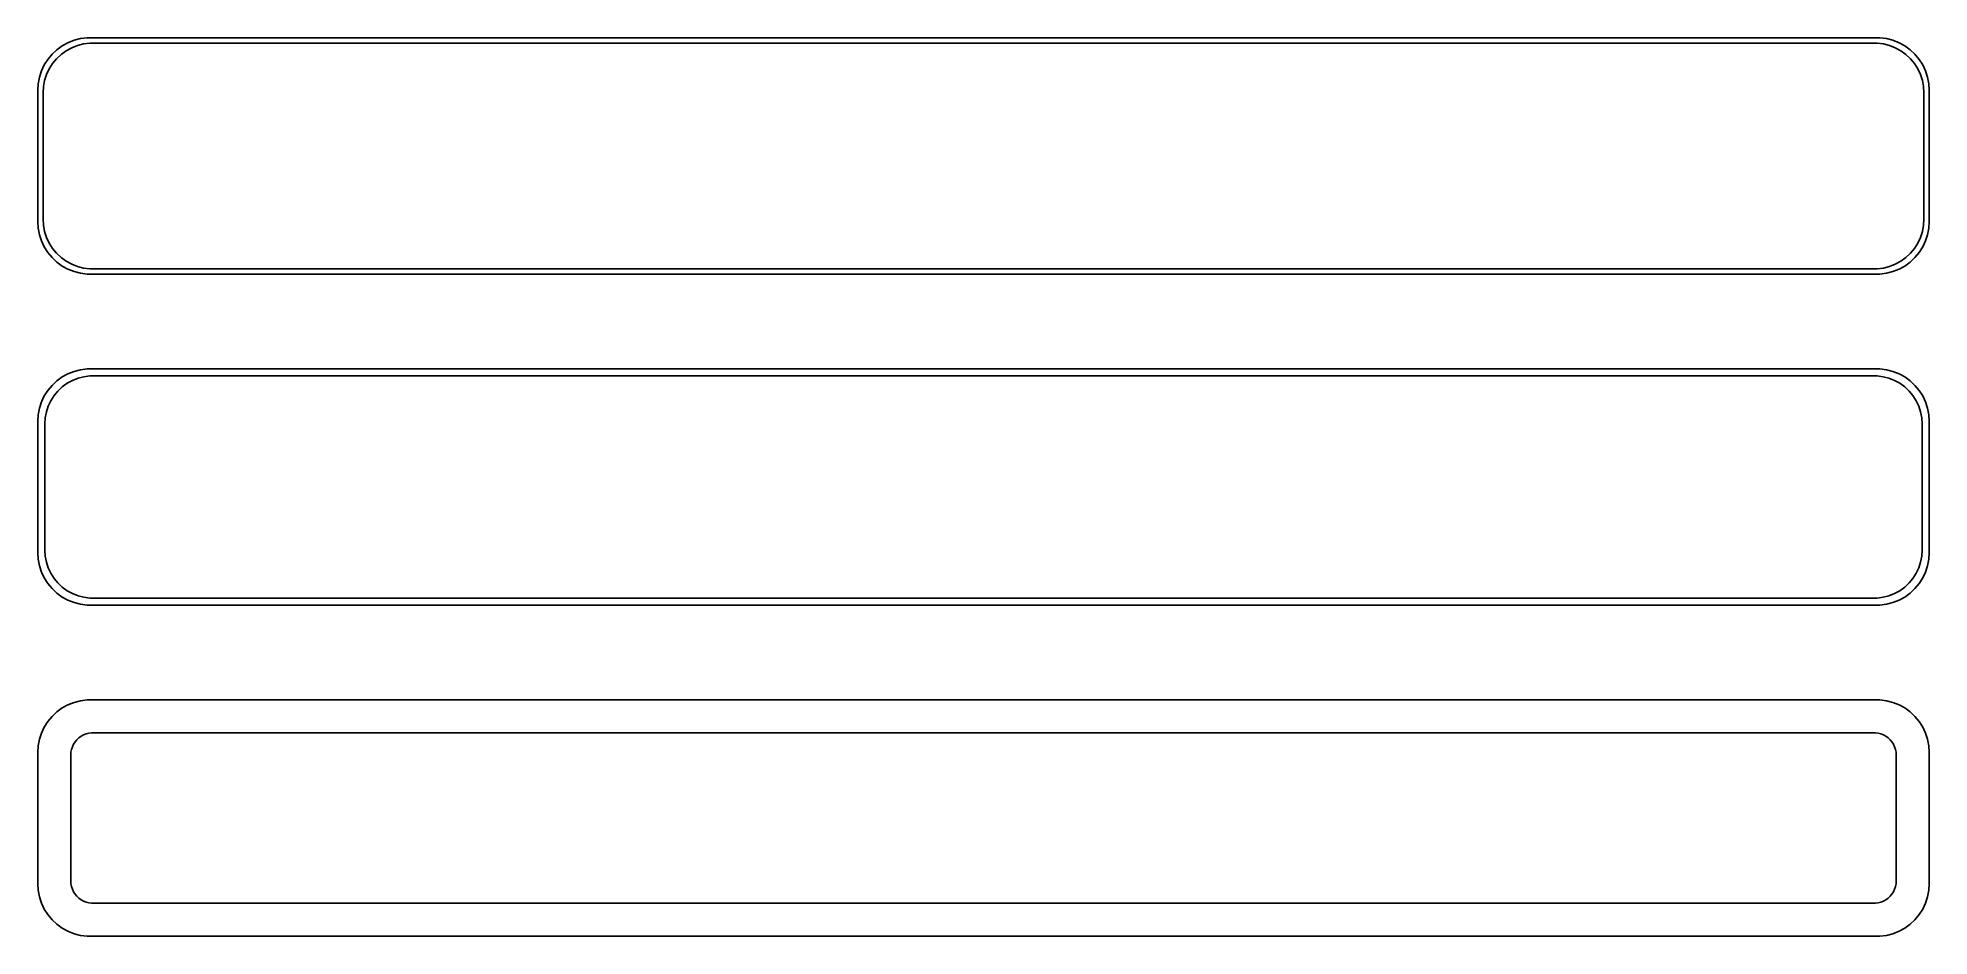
# Model space of a CAD drawing. Header units: metres. Extents: x -90 to 90, y 83 to 169.
import ezdxf

# ---------------------------------------------------------------- set-up
doc = ezdxf.new("R2010")
doc.units = ezdxf.units.M

msp = doc.modelspace()

# ---------------------------------------------------------------- linework, layer by layer
for p, q in [((-88.1871, 167.603), (-88.6448, 167.173)), ((-87.6791, 167.972), (-88.1871, 167.603)), ((-87.7778, 167.16), (-87.2952, 167.511)), ((-87.1289, 168.274), (-87.6791, 167.972)), ((-87.2952, 167.511), (-86.7724, 167.798)), ((-86.5451, 168.505), (-87.1289, 168.274)), ((-86.7724, 167.798), (-86.2178, 168.018)), ((-85.9369, 168.661), (-86.5451, 168.505)), ((-86.2178, 168.018), (-85.6401, 168.166)), ((-85.3139, 168.74), (-85.9369, 168.661)), ((-85.6401, 168.166), (-85.0482, 168.241)), ((85.3139, 168.74), (-85.3139, 168.74)), ((-85.0482, 168.241), (85.0482, 168.241)), ((85.0482, 168.241), (85.6401, 168.166)), ((85.9369, 168.661), (85.3139, 168.74)), ((85.6401, 168.166), (86.2178, 168.018)), ((86.5451, 168.505), (85.9369, 168.661)), ((86.2178, 168.018), (86.7724, 167.798)), ((87.1289, 168.274), (86.5451, 168.505)), ((86.7724, 167.798), (87.2952, 167.511)), ((87.6791, 167.972), (87.1289, 168.274)), ((87.2952, 167.511), (87.7778, 167.16)), ((88.1871, 167.603), (87.6791, 167.972)), ((88.6448, 167.173), (88.1871, 167.603)), ((-89.3815, 166.159), (-89.6489, 165.591)), ((-89.0451, 166.689), (-89.3815, 166.159)), ((-89.1664, 165.249), (-88.9125, 165.788)), ((-88.6448, 167.173), (-89.0451, 166.689)), ((-88.9125, 165.788), (-88.5928, 166.292)), ((-88.5928, 166.292), (-88.2126, 166.752)), ((-88.2126, 166.752), (-87.7778, 167.16)), ((87.7778, 167.16), (88.2126, 166.752)), ((88.2126, 166.752), (88.5928, 166.292)), ((88.5928, 166.292), (88.9125, 165.788)), ((89.0451, 166.689), (88.6448, 167.173)), ((88.9125, 165.788), (89.1664, 165.249)), ((89.3815, 166.159), (89.0451, 166.689)), ((89.6489, 165.591), (89.3815, 166.159)), ((-89.9606, 164.377), (-90, 163.75)), ((-89.8429, 164.993), (-89.9606, 164.377)), ((-89.6489, 165.591), (-89.8429, 164.993)), ((-89.5, 163.5), (-89.4625, 164.095)), ((-89.4625, 164.095), (-89.3508, 164.681)), ((-89.3508, 164.681), (-89.1664, 165.249)), ((89.1664, 165.249), (89.3508, 164.681)), ((89.3508, 164.681), (89.4625, 164.095)), ((89.4625, 164.095), (89.5, 163.5)), ((89.8429, 164.993), (89.6489, 165.591)), ((89.9606, 164.377), (89.8429, 164.993)), ((90, 163.75), (89.9606, 164.377)), ((-90, 163.75), (-90, 151.25)), ((-89.5, 151.5), (-89.5, 163.5)), ((89.5, 163.5), (89.5, 151.5)), ((90, 151.25), (90, 163.75)), ((-90, 151.25), (-89.9606, 150.623)), ((-89.4625, 150.905), (-89.5, 151.5)), ((89.5, 151.5), (89.4625, 150.905)), ((89.9606, 150.623), (90, 151.25)), ((-89.9606, 150.623), (-89.8429, 150.007)), ((-89.8429, 150.007), (-89.6489, 149.409)), ((-89.6489, 149.409), (-89.3815, 148.841)), ((-89.3508, 150.319), (-89.4625, 150.905)), ((-89.1664, 149.751), (-89.3508, 150.319)), ((-88.9125, 149.212), (-89.1664, 149.751)), ((89.1664, 149.751), (88.9125, 149.212)), ((89.3508, 150.319), (89.1664, 149.751)), ((89.4625, 150.905), (89.3508, 150.319)), ((89.3815, 148.841), (89.6489, 149.409)), ((89.6489, 149.409), (89.8429, 150.007)), ((89.8429, 150.007), (89.9606, 150.623)), ((-89.3815, 148.841), (-89.0451, 148.311)), ((-89.0451, 148.311), (-88.6448, 147.827)), ((-88.5928, 148.708), (-88.9125, 149.212)), ((-88.6448, 147.827), (-88.1871, 147.397)), ((-88.2126, 148.248), (-88.5928, 148.708)), ((-87.7778, 147.84), (-88.2126, 148.248)), ((-87.2952, 147.489), (-87.7778, 147.84)), ((87.7778, 147.84), (87.2952, 147.489)), ((88.2126, 148.248), (87.7778, 147.84)), ((88.1871, 147.397), (88.6448, 147.827)), ((88.5928, 148.708), (88.2126, 148.248)), ((88.9125, 149.212), (88.5928, 148.708)), ((88.6448, 147.827), (89.0451, 148.311)), ((89.0451, 148.311), (89.3815, 148.841)), ((-88.1871, 147.397), (-87.6791, 147.028)), ((-87.6791, 147.028), (-87.1289, 146.726)), ((-86.7724, 147.202), (-87.2952, 147.489)), ((-87.1289, 146.726), (-86.5451, 146.495)), ((-86.2178, 146.982), (-86.7724, 147.202)), ((-86.5451, 146.495), (-85.9369, 146.339)), ((-85.6401, 146.834), (-86.2178, 146.982)), ((-85.9369, 146.339), (-85.3139, 146.26)), ((-85.0482, 146.759), (-85.6401, 146.834)), ((-85.3139, 146.26), (85.3139, 146.26)), ((85.0482, 146.759), (-85.0482, 146.759)), ((85.6401, 146.834), (85.0482, 146.759)), ((85.3139, 146.26), (85.9369, 146.339)), ((86.2178, 146.982), (85.6401, 146.834)), ((85.9369, 146.339), (86.5451, 146.495)), ((86.7724, 147.202), (86.2178, 146.982)), ((86.5451, 146.495), (87.1289, 146.726)), ((87.2952, 147.489), (86.7724, 147.202)), ((87.1289, 146.726), (87.6791, 147.028)), ((87.6791, 147.028), (88.1871, 147.397)), ((-86.5451, 137.005), (-87.1289, 136.774)), ((-85.9369, 137.161), (-86.5451, 137.005)), ((-85.3139, 137.24), (-85.9369, 137.161)), ((85.3139, 137.24), (-85.3139, 137.24)), ((85.9369, 137.161), (85.3139, 137.24)), ((86.5451, 137.005), (85.9369, 137.161)), ((87.1289, 136.774), (86.5451, 137.005)), ((-89.0451, 135.189), (-89.3815, 134.659)), ((-88.6448, 135.673), (-89.0451, 135.189)), ((-88.1871, 136.103), (-88.6448, 135.673)), ((-88.454, 134.691), (-88.0875, 135.134)), ((-87.6791, 136.472), (-88.1871, 136.103)), ((-88.0875, 135.134), (-87.6684, 135.528)), ((-87.1289, 136.774), (-87.6791, 136.472)), ((-87.6684, 135.528), (-87.2032, 135.866)), ((-87.2032, 135.866), (-86.6994, 136.143)), ((-86.6994, 136.143), (-86.1648, 136.354)), ((-86.1648, 136.354), (-85.6079, 136.497)), ((-85.6079, 136.497), (-85.0375, 136.569)), ((-85.0375, 136.569), (85.0375, 136.569)), ((85.0375, 136.569), (85.6079, 136.497)), ((85.6079, 136.497), (86.1648, 136.354)), ((86.1648, 136.354), (86.6994, 136.143)), ((86.6994, 136.143), (87.2032, 135.866)), ((87.6791, 136.472), (87.1289, 136.774)), ((87.2032, 135.866), (87.6684, 135.528)), ((87.6684, 135.528), (88.0875, 135.134)), ((88.1871, 136.103), (87.6791, 136.472)), ((88.0875, 135.134), (88.454, 134.691)), ((88.6448, 135.673), (88.1871, 136.103)), ((89.0451, 135.189), (88.6448, 135.673)), ((89.3815, 134.659), (89.0451, 135.189)), ((-89.8429, 133.493), (-89.9606, 132.877)), ((-89.6489, 134.091), (-89.8429, 133.493)), ((-89.3815, 134.659), (-89.6489, 134.091)), ((-89.1846, 133.139), (-89.0069, 133.685)), ((-89.0069, 133.685), (-88.7621, 134.206)), ((-88.7621, 134.206), (-88.454, 134.691)), ((88.454, 134.691), (88.7621, 134.206)), ((88.7621, 134.206), (89.0069, 133.685)), ((89.0069, 133.685), (89.1846, 133.139)), ((89.6489, 134.091), (89.3815, 134.659)), ((89.8429, 133.493), (89.6489, 134.091)), ((89.9606, 132.877), (89.8429, 133.493)), ((-89.9606, 132.877), (-90, 132.25)), ((-90, 132.25), (-90, 119.75)), ((-89.3284, 132), (-89.2923, 132.574)), ((-89.3284, 120), (-89.3284, 132)), ((-89.2923, 132.574), (-89.1846, 133.139)), ((89.1846, 133.139), (89.2923, 132.574)), ((89.2923, 132.574), (89.3284, 132)), ((89.3284, 132), (89.3284, 120)), ((90, 132.25), (89.9606, 132.877)), ((90, 119.75), (90, 132.25)), ((-90, 119.75), (-89.9606, 119.123)), ((-89.9606, 119.123), (-89.8429, 118.507)), ((-89.2923, 119.426), (-89.3284, 120)), ((-89.1846, 118.861), (-89.2923, 119.426)), ((-89.0069, 118.315), (-89.1846, 118.861)), ((89.1846, 118.861), (89.0069, 118.315)), ((89.2923, 119.426), (89.1846, 118.861)), ((89.3284, 120), (89.2923, 119.426)), ((89.8429, 118.507), (89.9606, 119.123)), ((89.9606, 119.123), (90, 119.75)), ((-89.8429, 118.507), (-89.6489, 117.909)), ((-89.6489, 117.909), (-89.3815, 117.341)), ((-89.3815, 117.341), (-89.0451, 116.811)), ((-88.7621, 117.794), (-89.0069, 118.315)), ((-88.454, 117.309), (-88.7621, 117.794)), ((-88.0875, 116.866), (-88.454, 117.309)), ((88.454, 117.309), (88.0875, 116.866)), ((88.7621, 117.794), (88.454, 117.309)), ((89.0069, 118.315), (88.7621, 117.794)), ((89.0451, 116.811), (89.3815, 117.341)), ((89.3815, 117.341), (89.6489, 117.909)), ((89.6489, 117.909), (89.8429, 118.507)), ((-89.0451, 116.811), (-88.6448, 116.327)), ((-88.6448, 116.327), (-88.1871, 115.897)), ((-88.1871, 115.897), (-87.6791, 115.528)), ((-87.6684, 116.472), (-88.0875, 116.866)), ((-87.6791, 115.528), (-87.1289, 115.226)), ((-87.2032, 116.134), (-87.6684, 116.472)), ((-86.6994, 115.857), (-87.2032, 116.134)), ((-87.1289, 115.226), (-86.5451, 114.995)), ((-86.1648, 115.646), (-86.6994, 115.857)), ((-85.6079, 115.503), (-86.1648, 115.646)), ((-85.0375, 115.431), (-85.6079, 115.503)), ((85.0375, 115.431), (-85.0375, 115.431)), ((85.6079, 115.503), (85.0375, 115.431)), ((86.1648, 115.646), (85.6079, 115.503)), ((86.6994, 115.857), (86.1648, 115.646)), ((86.5451, 114.995), (87.1289, 115.226)), ((87.2032, 116.134), (86.6994, 115.857)), ((87.1289, 115.226), (87.6791, 115.528)), ((87.6684, 116.472), (87.2032, 116.134)), ((88.0875, 116.866), (87.6684, 116.472)), ((87.6791, 115.528), (88.1871, 115.897)), ((88.1871, 115.897), (88.6448, 116.327)), ((88.6448, 116.327), (89.0451, 116.811)), ((-86.5451, 114.995), (-85.9369, 114.839)), ((-85.9369, 114.839), (-85.3139, 114.76)), ((-85.3139, 114.76), (85.3139, 114.76)), ((85.3139, 114.76), (85.9369, 114.839)), ((85.9369, 114.839), (86.5451, 114.995)), ((-88.1871, 104.603), (-88.6448, 104.173)), ((-87.6791, 104.972), (-88.1871, 104.603)), ((-87.1289, 105.274), (-87.6791, 104.972)), ((-86.5451, 105.505), (-87.1289, 105.274)), ((-85.9369, 105.661), (-86.5451, 105.505)), ((-85.3139, 105.74), (-85.9369, 105.661)), ((85.3139, 105.74), (-85.3139, 105.74)), ((85.9369, 105.661), (85.3139, 105.74)), ((86.5451, 105.505), (85.9369, 105.661)), ((87.1289, 105.274), (86.5451, 105.505)), ((87.6791, 104.972), (87.1289, 105.274)), ((88.1871, 104.603), (87.6791, 104.972)), ((88.6448, 104.173), (88.1871, 104.603)), ((-89.3815, 103.159), (-89.6489, 102.591)), ((-89.0451, 103.689), (-89.3815, 103.159)), ((-88.6448, 104.173), (-89.0451, 103.689)), ((-85.1453, 102.572), (-84.8825, 102.605)), ((-84.8825, 102.605), (84.8825, 102.605)), ((84.8825, 102.605), (85.1453, 102.572)), ((89.0451, 103.689), (88.6448, 104.173)), ((89.3815, 103.159), (89.0451, 103.689)), ((89.6489, 102.591), (89.3815, 103.159)), ((-89.9606, 101.377), (-90, 100.75)), ((-89.8429, 101.993), (-89.9606, 101.377)), ((-89.6489, 102.591), (-89.8429, 101.993)), ((-86.843, 100.764), (-86.7934, 101.025)), ((-86.7934, 101.025), (-86.7115, 101.277)), ((-86.7115, 101.277), (-86.5987, 101.516)), ((-86.5987, 101.516), (-86.4567, 101.74)), ((-86.4567, 101.74), (-86.2879, 101.944)), ((-86.2879, 101.944), (-86.0947, 102.125)), ((-86.0947, 102.125), (-85.8804, 102.281)), ((-85.8804, 102.281), (-85.6482, 102.409)), ((-85.6482, 102.409), (-85.4019, 102.506)), ((-85.4019, 102.506), (-85.1453, 102.572)), ((85.1453, 102.572), (85.4019, 102.506)), ((85.4019, 102.506), (85.6482, 102.409)), ((85.6482, 102.409), (85.8804, 102.281)), ((85.8804, 102.281), (86.0947, 102.125)), ((86.0947, 102.125), (86.2879, 101.944)), ((86.2879, 101.944), (86.4567, 101.74)), ((86.4567, 101.74), (86.5987, 101.516)), ((86.5987, 101.516), (86.7115, 101.277)), ((86.7115, 101.277), (86.7934, 101.025)), ((86.7934, 101.025), (86.843, 100.764)), ((89.8429, 101.993), (89.6489, 102.591)), ((89.9606, 101.377), (89.8429, 101.993)), ((90, 100.75), (89.9606, 101.377)), ((-90, 100.75), (-90, 88.25)), ((-86.8596, 100.5), (-86.843, 100.764)), ((-86.8596, 88.5), (-86.8596, 100.5)), ((86.843, 100.764), (86.8596, 100.5)), ((86.8596, 100.5), (86.8596, 88.5)), ((90, 88.25), (90, 100.75)), ((-90, 88.25), (-89.9606, 87.6233)), ((-86.843, 88.2356), (-86.8596, 88.5)), ((-86.7934, 87.9754), (-86.843, 88.2356)), ((86.843, 88.2356), (86.7934, 87.9754)), ((86.8596, 88.5), (86.843, 88.2356)), ((89.9606, 87.6233), (90, 88.25)), ((-89.9606, 87.6233), (-89.8429, 87.0066)), ((-89.8429, 87.0066), (-89.6489, 86.4094)), ((-89.6489, 86.4094), (-89.3815, 85.8412)), ((-86.7115, 87.7234), (-86.7934, 87.9754)), ((-86.5987, 87.4837), (-86.7115, 87.7234)), ((-86.4567, 87.26), (-86.5987, 87.4837)), ((-86.2879, 87.0559), (-86.4567, 87.26)), ((-86.0947, 86.8745), (-86.2879, 87.0559)), ((-85.8804, 86.7188), (-86.0947, 86.8745)), ((-85.6482, 86.5912), (-85.8804, 86.7188)), ((-85.4019, 86.4936), (-85.6482, 86.5912)), ((-85.1453, 86.4277), (-85.4019, 86.4936)), ((-84.8825, 86.3945), (-85.1453, 86.4277)), ((85.1453, 86.4277), (84.8825, 86.3945)), ((85.4019, 86.4936), (85.1453, 86.4277)), ((85.6482, 86.5912), (85.4019, 86.4936)), ((85.8804, 86.7188), (85.6482, 86.5912)), ((86.0947, 86.8745), (85.8804, 86.7188)), ((86.2879, 87.0559), (86.0947, 86.8745)), ((86.4567, 87.26), (86.2879, 87.0559)), ((86.5987, 87.4837), (86.4567, 87.26)), ((86.7115, 87.7234), (86.5987, 87.4837)), ((86.7934, 87.9754), (86.7115, 87.7234)), ((89.3815, 85.8412), (89.6489, 86.4094)), ((89.6489, 86.4094), (89.8429, 87.0066)), ((89.8429, 87.0066), (89.9606, 87.6233)), ((-89.3815, 85.8412), (-89.0451, 85.3111)), ((-89.0451, 85.3111), (-88.6448, 84.8273)), ((-88.6448, 84.8273), (-88.1871, 84.3974)), ((84.8825, 86.3945), (-84.8825, 86.3945)), ((88.1871, 84.3974), (88.6448, 84.8273)), ((88.6448, 84.8273), (89.0451, 85.3111)), ((89.0451, 85.3111), (89.3815, 85.8412)), ((-88.1871, 84.3974), (-87.6791, 84.0284)), ((-87.6791, 84.0284), (-87.1289, 83.7259)), ((-87.1289, 83.7259), (-86.5451, 83.4947)), ((-86.5451, 83.4947), (-85.9369, 83.3386)), ((-85.9369, 83.3386), (-85.3139, 83.2599)), ((-85.3139, 83.2599), (85.3139, 83.2599)), ((85.3139, 83.2599), (85.9369, 83.3386)), ((85.9369, 83.3386), (86.5451, 83.4947)), ((86.5451, 83.4947), (87.1289, 83.7259)), ((87.1289, 83.7259), (87.6791, 84.0284)), ((87.6791, 84.0284), (88.1871, 84.3974))]:
    msp.add_line(p, q)

doc.saveas('drawing.dxf')
